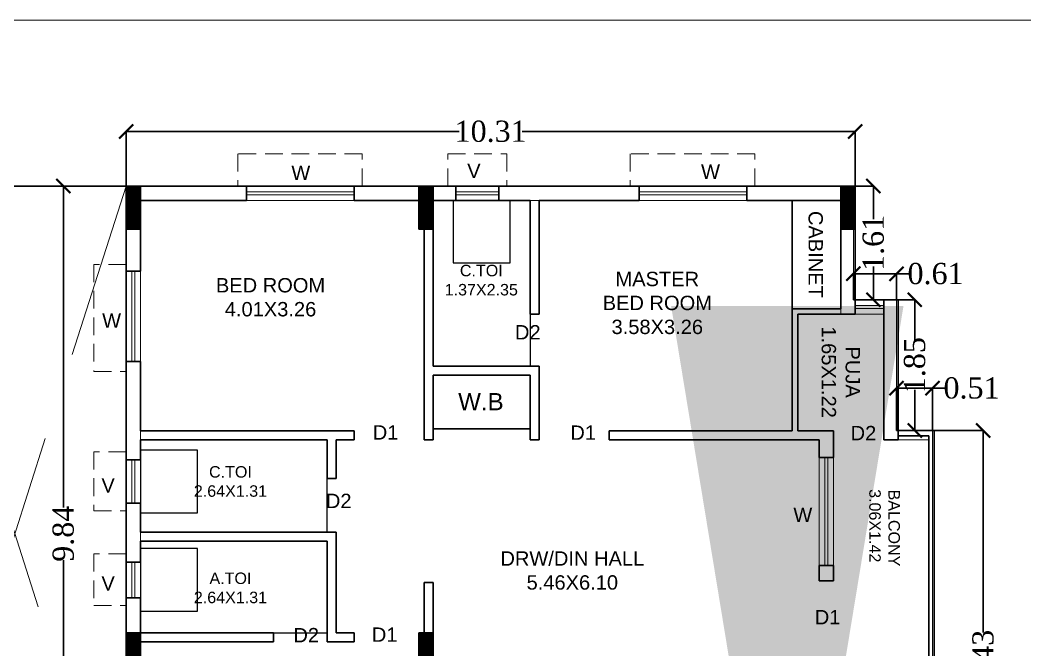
# Model space of a CAD drawing. Header units: metres. Extents: x 0 to 63445, y 32361 to 32804.
# Drawn here: x 63221.34 to 63235.56, y 32795.57 to 32804.48 of the extents above; entities that cross this region are included whole.
import ezdxf

# ---------------------------------------------------------------- set-up
doc = ezdxf.new("R2010")
doc.units = ezdxf.units.M
doc.header["$MEASUREMENT"] = 0
doc.header["$PDMODE"] = 34
doc.header["$PDSIZE"] = -10
for name, pattern in [('CONTINULUS', [0]), ('DASHED', [0.75, 0.5, -0.25]), ('DASHED2', [0.375, 0.25, -0.125])]:
    doc.linetypes.add(name, pattern=pattern)
doc.layers.get('0').update_dxf_attribs({"lineweight": 25})
doc.layers.add('BLK_1_FLR_0_BATH', color=3, linetype='Continuous', plot=False)
doc.layers.add('BLK_1_FLR_0_WATER_CLOSET', color=2, linetype='Continuous', plot=False)
for name, color, linetype, lineweight in [('BLK_1_FLR_0_BLT_UP_AREA', 14, 'DASHED', 9), ('BLK_1_FLR_0_BLT_UP_AREA_DEDUCT', 41, 'DASHED', 9), ('BLK_1_FLR_0_UNITFA', 7, 'Continuous', 0), ('COLUMN', 1, 'Continuous', 30), ('DIM', 56, 'Continuous', 20), ('ELEVATION', 142, 'Continuous', 9), ('hatch', 251, 'Continuous', 20), ('TEXT-2', 65, 'Continuous', 18), ('wall', 7, 'Continuous', 30), ('window', 154, 'Continuous', 9)]:
    doc.layers.add(name, color=color, linetype=linetype, lineweight=lineweight)
doc.layers.add('text', color=65, linetype='Continuous')
doc.styles.add('AutoDCRFont', font='arial.ttf')
doc.styles.add('small int', font='arial.ttf', dxfattribs={"height": 18})
doc.styles.get("Standard").update_dxf_attribs({"font": 'arial.ttf', "height": 0.4})
doc.styles.add('TNR', font='times.ttf', dxfattribs={"height": 0.5})
doc.dimstyles.new('ARCHANA', dxfattribs={"dimscale": 0, "dimtxt": 0.5, "dimasz": 0.5, "dimexe": 0, "dimexo": 0, "dimgap": 0, "dimtad": 0, "dimzin": 0, "dimdsep": 46, "dimtxsty": 'TNR', "dimblk": 'ARCHTICK', "dimcen": 0.09, "dimclrd": 36, "dimclre": 36, "dimclrt": 7, "dimadec": 0, "dimazin": 0, "dimtfac": 1, "dimtofl": 0, "dimtmove": 0, "dimatfit": 3, "dimldrblk": 'ARCHTICK', "dimfxl": 1, "dimfrac": 2, "dimtolj": 1, "dimtzin": 0, "dimlwd": -1, "dimlwe": -1, "dimarcsym": 0})
doc.dimstyles.new('STD', dxfattribs={"dimtxt": 10, "dimasz": 10, "dimexe": 0, "dimexo": 0, "dimgap": 0.09, "dimtad": 0, "dimdec": 0, "dimzin": 0, "dimdsep": 46, "dimlunit": 4, "dimtxsty": 'small int', "dimcen": 0.09, "dimclrd": 75, "dimclre": 75, "dimadec": 0, "dimazin": 0, "dimtfac": 1, "dimtdec": 0, "dimtofl": 0, "dimtmove": 0, "dimatfit": 3, "dimfxl": 1, "dimtolj": 1, "dimtzin": 0, "dimarcsym": 0})

# ---------------------------------------------------------------- blocks, each defined once
blk = doc.blocks.new('A$C7D115503')
at = {"layer": 'COLUMN', "ltscale": 3}
h = blk.add_hatch(dxfattribs=at)
h.set_pattern_fill('ANSI31', color=256, style=0)
h.paths.add_polyline_path([(-14.36, -11.59), (-6.36, -11.59), (-6.36, 12.41), (-14.36, 12.41)])
at = {"layer": 'COLUMN', "ltscale": 0.05}
for p, q in [((-14.36, 12.41), (-6.36, 12.41)), ((-14.36, 12.41), (-14.36, -11.59)), ((-6.36, 12.41), (-6.36, -11.59)), ((-6.36, -11.59), (-14.36, -11.59))]:
    blk.add_line(p, q, dxfattribs=at)
blk = doc.blocks.new('_ArchTick')
at = {"color": 0, "linetype": 'ByBlock', "const_width": 0.15}
blk.add_lwpolyline([(-0.5, -0.5), (0.5, 0.5)], dxfattribs=at)
blk = doc.blocks.new('*D212')
at = {"layer": 'Defpoints', "color": 0, "ltscale": 0.5, "transparency": 16777216}
for p in [(63221.955, 32802.129), (63222.843, 32802.129), (63222.843, 32792.29)]:
    blk.add_point(p, dxfattribs=at)
at = {"layer": 'wall', "color": 36, "ltscale": 0.5, "transparency": 16777216}
for p, q in [((63222.843, 32802.129), (63221.955, 32802.129)), ((63221.955, 32802.129), (63221.955, 32797.581)), ((63221.955, 32792.29), (63221.955, 32796.838)), ((63222.843, 32792.29), (63221.955, 32792.29))]:
    blk.add_line(p, q, dxfattribs=at)
at = {"layer": 'wall', "color": 36, "ltscale": 0.5, "transparency": 16777216, "xscale": 0.2, "yscale": 0.2, "zscale": 0.2}
for p, rotation in [((63221.955, 32802.129), 90), ((63221.955, 32792.29), 270)]:
    blk.add_blockref('_ArchTick', p, dxfattribs=dict(at, rotation=rotation))
at = {"layer": 'wall', "color": 7, "ltscale": 0.5, "transparency": 16777216, "insert": (63221.955, 32797.21), "char_height": 0.5, "attachment_point": 5, "rotation": 90, "style": 'TNR'}
blk.add_mtext('\\A1;{\\H0.6x;9.84}', dxfattribs=at)
blk = doc.blocks.new('*D213')
at = {"layer": 'Defpoints', "color": 0, "ltscale": 0.5, "transparency": 16777216}
for p in [(63233.157, 32802.901), (63222.843, 32802.129), (63233.157, 32802.129)]:
    blk.add_point(p, dxfattribs=at)
at = {"layer": 'wall', "color": 36, "ltscale": 0.5, "transparency": 16777216}
for p, q in [((63222.843, 32802.129), (63222.843, 32802.901)), ((63222.843, 32802.901), (63227.554, 32802.901)), ((63233.157, 32802.901), (63228.445, 32802.901)), ((63233.157, 32802.129), (63233.157, 32802.901))]:
    blk.add_line(p, q, dxfattribs=at)
at = {"layer": 'wall', "color": 36, "ltscale": 0.5, "transparency": 16777216, "xscale": 0.2, "yscale": 0.2, "zscale": 0.2, "rotation": 180}
blk.add_blockref('_ArchTick', (63222.843, 32802.901), dxfattribs=at)
at = {"layer": 'wall', "color": 36, "ltscale": 0.5, "transparency": 16777216, "xscale": 0.2, "yscale": 0.2, "zscale": 0.2}
blk.add_blockref('_ArchTick', (63233.157, 32802.901), dxfattribs=at)
at = {"layer": 'wall', "color": 7, "ltscale": 0.5, "transparency": 16777216, "insert": (63228, 32802.901), "char_height": 0.5, "attachment_point": 5, "style": 'TNR'}
blk.add_mtext('\\A1;{\\H0.6x;10.31}', dxfattribs=at)
blk = doc.blocks.new('*D176')
at = {"layer": 'Defpoints', "color": 0, "ltscale": 0.5, "transparency": 16777216}
for p in [(63234.251, 32798.67), (63234.967, 32798.67), (63234.251, 32792.239)]:
    blk.add_point(p, dxfattribs=at)
at = {"layer": 'wall', "color": 36, "ltscale": 0.5, "transparency": 16777216}
for p, q in [((63234.251, 32798.67), (63234.967, 32798.67)), ((63234.967, 32798.67), (63234.967, 32795.814)), ((63234.967, 32792.239), (63234.967, 32795.095)), ((63234.251, 32792.239), (63234.967, 32792.239))]:
    blk.add_line(p, q, dxfattribs=at)
at = {"layer": 'wall', "color": 36, "ltscale": 0.5, "transparency": 16777216, "xscale": 0.2, "yscale": 0.2, "zscale": 0.2}
for p, rotation in [((63234.967, 32798.67), 90), ((63234.967, 32792.239), 270)]:
    blk.add_blockref('_ArchTick', p, dxfattribs=dict(at, rotation=rotation))
at = {"layer": 'wall', "color": 7, "ltscale": 0.5, "transparency": 16777216, "insert": (63234.967, 32795.455), "char_height": 0.5, "attachment_point": 5, "rotation": 90, "style": 'TNR'}
blk.add_mtext('\\A1;{\\H0.6x;6.43}', dxfattribs=at)
blk = doc.blocks.new('*D177')
at = {"layer": 'Defpoints', "color": 0, "ltscale": 0.5, "transparency": 16777216}
for p in [(63234.251, 32799.27), (63233.741, 32798.67), (63234.251, 32798.67)]:
    blk.add_point(p, dxfattribs=at)
at = {"layer": 'wall', "color": 36, "ltscale": 0.5, "transparency": 16777216}
for p, q in [((63233.741, 32798.67), (63233.741, 32799.27)), ((63233.741, 32799.27), (63234.251, 32799.27)), ((63234.251, 32798.67), (63234.251, 32799.27)), ((63234.251, 32799.27), (63234.451, 32799.27))]:
    blk.add_line(p, q, dxfattribs=at)
at = {"layer": 'wall', "color": 36, "ltscale": 0.5, "transparency": 16777216, "xscale": 0.2, "yscale": 0.2, "zscale": 0.2, "rotation": 180}
blk.add_blockref('_ArchTick', (63233.741, 32799.27), dxfattribs=at)
at = {"layer": 'wall', "color": 36, "ltscale": 0.5, "transparency": 16777216, "xscale": 0.2, "yscale": 0.2, "zscale": 0.2}
blk.add_blockref('_ArchTick', (63234.251, 32799.27), dxfattribs=at)
at = {"layer": 'wall', "color": 7, "ltscale": 0.5, "transparency": 16777216, "insert": (63234.803, 32799.27), "char_height": 0.5, "attachment_point": 5, "style": 'TNR'}
blk.add_mtext('\\A1;{\\H0.6x;0.51}', dxfattribs=at)
blk = doc.blocks.new('*D178')
at = {"layer": 'Defpoints', "color": 0, "ltscale": 0.5, "transparency": 16777216}
for p in [(63233.741, 32800.52), (63234, 32800.52), (63233.741, 32798.67)]:
    blk.add_point(p, dxfattribs=at)
at = {"layer": 'wall', "color": 36, "ltscale": 0.5, "transparency": 16777216}
for p, q in [((63233.741, 32800.52), (63234, 32800.52)), ((63234, 32800.52), (63234, 32799.942)), ((63234, 32798.67), (63234, 32799.248)), ((63233.741, 32798.67), (63234, 32798.67))]:
    blk.add_line(p, q, dxfattribs=at)
at = {"layer": 'wall', "color": 36, "ltscale": 0.5, "transparency": 16777216, "xscale": 0.2, "yscale": 0.2, "zscale": 0.2}
for p, rotation in [((63234, 32800.52), 90), ((63234, 32798.67), 270)]:
    blk.add_blockref('_ArchTick', p, dxfattribs=dict(at, rotation=rotation))
at = {"layer": 'wall', "color": 7, "ltscale": 0.5, "transparency": 16777216, "insert": (63234, 32799.595), "char_height": 0.5, "attachment_point": 5, "rotation": 90, "style": 'TNR'}
blk.add_mtext('\\A1;{\\H0.6x;1.85}', dxfattribs=at)
blk = doc.blocks.new('*D179')
at = {"layer": 'Defpoints', "color": 0, "ltscale": 0.5, "transparency": 16777216}
for p in [(63233.131, 32800.888), (63233.131, 32800.52), (63233.741, 32800.52)]:
    blk.add_point(p, dxfattribs=at)
at = {"layer": 'wall', "color": 36, "ltscale": 0.5, "transparency": 16777216}
for p, q in [((63233.131, 32800.52), (63233.131, 32800.888)), ((63233.131, 32800.888), (63233.741, 32800.888)), ((63233.741, 32800.52), (63233.741, 32800.888)), ((63233.741, 32800.888), (63233.941, 32800.888))]:
    blk.add_line(p, q, dxfattribs=at)
at = {"layer": 'wall', "color": 36, "ltscale": 0.5, "transparency": 16777216, "xscale": 0.2, "yscale": 0.2, "zscale": 0.2, "rotation": 180}
blk.add_blockref('_ArchTick', (63233.131, 32800.888), dxfattribs=at)
at = {"layer": 'wall', "color": 36, "ltscale": 0.5, "transparency": 16777216, "xscale": 0.2, "yscale": 0.2, "zscale": 0.2}
blk.add_blockref('_ArchTick', (63233.741, 32800.888), dxfattribs=at)
at = {"layer": 'wall', "color": 7, "ltscale": 0.5, "transparency": 16777216, "insert": (63234.294, 32800.888), "char_height": 0.5, "attachment_point": 5, "style": 'TNR'}
blk.add_mtext('\\A1;{\\H0.6x;0.61}', dxfattribs=at)
blk = doc.blocks.new('*D180')
at = {"layer": 'Defpoints', "color": 0, "ltscale": 0.5, "transparency": 16777216}
for p in [(63233.131, 32802.129), (63233.415, 32802.129), (63233.131, 32800.52)]:
    blk.add_point(p, dxfattribs=at)
at = {"layer": 'wall', "color": 36, "ltscale": 0.5, "transparency": 16777216}
for p, q in [((63233.131, 32802.129), (63233.415, 32802.129)), ((63233.415, 32802.129), (63233.415, 32801.659)), ((63233.415, 32800.52), (63233.415, 32800.99)), ((63233.131, 32800.52), (63233.415, 32800.52))]:
    blk.add_line(p, q, dxfattribs=at)
at = {"layer": 'wall', "color": 36, "ltscale": 0.5, "transparency": 16777216, "xscale": 0.2, "yscale": 0.2, "zscale": 0.2}
for p, rotation in [((63233.415, 32802.129), 90), ((63233.415, 32800.52), 270)]:
    blk.add_blockref('_ArchTick', p, dxfattribs=dict(at, rotation=rotation))
at = {"layer": 'wall', "color": 7, "ltscale": 0.5, "transparency": 16777216, "insert": (63233.415, 32801.324), "char_height": 0.5, "attachment_point": 5, "rotation": 90, "style": 'TNR'}
blk.add_mtext('\\A1;{\\H0.6x;1.61}', dxfattribs=at)
blk = doc.blocks.new('*D905')
at = {"layer": 'Defpoints', "color": 0, "ltscale": 3, "transparency": 16777216}
for p in [(0.832, 32800.914), (63266.308, 32800.914), (0, 32788.163)]:
    blk.add_point(p, dxfattribs=at)
at = {"layer": 'DIM', "ltscale": 3, "transparency": 16777216}
for p, q in [((5.832, 32800.914), (0.832, 32800.914)), ((0.832, 32800.914), (0.832, 32794.933)), ((0.832, 32788.163), (0.832, 32794.144)), ((0, 32788.163), (0.832, 32788.163))]:
    blk.add_line(p, q, dxfattribs=at)
at = {"layer": 'DIM', "ltscale": 3, "transparency": 16777216, "xscale": 0.05, "yscale": 0.05, "zscale": 0.05}
for p, rotation in [((0.832, 32800.914), 90), ((0.832, 32788.163), 270)]:
    blk.add_blockref('_ArchTick', p, dxfattribs=dict(at, rotation=rotation))
at = {"layer": 'DIM', "color": 7, "ltscale": 3, "transparency": 16777216, "insert": (0.832, 32794.538), "char_height": 0.4, "attachment_point": 5, "rotation": 90}
blk.add_mtext('\\A1;{\\H0.6x;12.75}', dxfattribs=at)

msp = doc.modelspace()

# ---------------------------------------------------------------- linework, layer by layer
at = {"layer": 'BLK_1_FLR_0_BATH', "color": 3}
for points in [[(63227.1877, 32801.9256), (63228.5593, 32801.9256), (63228.5593, 32799.5802), (63227.1877, 32799.5802)], [(63225.6891, 32798.5387), (63223.0458, 32798.5387), (63223.0458, 32797.2306), (63225.6891, 32797.2306)], [(63225.6891, 32797.1036), (63223.0458, 32797.1036), (63223.0458, 32795.8082), (63225.6891, 32795.8082)]]:
    msp.add_lwpolyline(points, close=True, dxfattribs=at)
at = {"layer": 'BLK_1_FLR_0_BLT_UP_AREA', "color": 14, "linetype": 'CONTINULUS', "ltscale": 0.05}
msp.add_lwpolyline([(63184.3347, 32779.9114), (63233.1315, 32779.9114), (63233.1315, 32781.5203), (63233.7411, 32781.5203), (63233.7411, 32783.3703), (63234.2507, 32783.3703), (63234.2507, 32789.8009), (63233.1315, 32789.8009), (63233.1315, 32792.2394), (63234.2507, 32792.2394), (63234.2507, 32798.67), (63233.7411, 32798.67), (63233.7411, 32800.52), (63233.1315, 32800.52), (63233.1315, 32802.1289), (63170.8719, 32802.1289)], dxfattribs=at)
at = {"layer": 'BLK_1_FLR_0_BLT_UP_AREA_DEDUCT', "color": 14, "linetype": 'Continuous'}
msp.add_lwpolyline([(63222.8426, 32792.087), (63219.694, 32792.087), (63219.694, 32802.1289), (63222.8426, 32802.1289)], close=True, dxfattribs=at)
at = {"layer": 'BLK_1_FLR_0_UNITFA', "color": 3, "ltscale": 0.5}
msp.add_lwpolyline([(63234.1999, 32792.3156), (63233.1569, 32792.3156), (63233.1569, 32792.4426), (63227.0607, 32792.4426), (63227.0607, 32792.2902), (63223.0458, 32792.2902), (63223.0458, 32801.9256), (63232.9537, 32801.9256), (63232.9537, 32800.3168), (63233.5642, 32800.3168), (63233.5633, 32798.5387), (63234.1999, 32798.5387), (63234.1999, 32792.3156)], close=True, dxfattribs=at)
at = {"layer": 'BLK_1_FLR_0_WATER_CLOSET', "color": 3}
for points in [[(63228.2779, 32801.9256), (63227.4692, 32801.9256), (63227.4692, 32801.0407), (63228.2779, 32801.0407)], [(63223.8545, 32798.3915), (63223.0458, 32798.3915), (63223.0458, 32797.5066), (63223.8545, 32797.5066)], [(63223.8545, 32796.9992), (63223.0458, 32796.9992), (63223.0458, 32796.1142), (63223.8545, 32796.1142)]]:
    msp.add_lwpolyline(points, close=True, dxfattribs=at)
at = {"layer": 'ELEVATION', "ltscale": 20}
msp.add_lwpolyline([(63164.5545, 32720.575), (63295.8612, 32720.575), (63295.8612, 32804.4763), (63164.5545, 32804.4763)], close=True, dxfattribs=at)
at = {"layer": 'hatch', "linetype": 'DASHED2', "ltscale": 10}
for p, q in [((63222.8426, 32802.1289), (63219.694, 32792.2902)), ((63219.694, 32802.1278), (63222.8426, 32792.2902))]:
    msp.add_line(p, q, dxfattribs=at)
at = {"layer": 'wall'}
for p, q in [((63222.8426, 32802.1289), (63219.694, 32802.1289)), ((63232.2678, 32800.393), (63232.2678, 32801.9256)), ((63232.2678, 32800.393), (63232.2678, 32798.6657)), ((63232.344, 32800.3168), (63232.344, 32798.6657)), ((63227.1877, 32798.6944), (63228.5593, 32798.6944)), ((63225.6891, 32798.5387), (63225.6891, 32797.9926)), ((63225.8161, 32798.5387), (63225.8161, 32797.9926)), ((63227.1877, 32798.5387), (63227.0607, 32798.5387)), ((63228.6863, 32798.5387), (63228.5593, 32798.5387)), ((63225.8161, 32797.2306), (63225.8161, 32795.8082)), ((63225.6891, 32797.1036), (63225.6891, 32795.6812)), ((63224.927, 32795.8082), (63223.0458, 32795.8082)), ((63224.927, 32795.8082), (63224.927, 32795.6812)), ((63225.8161, 32795.8082), (63226.0701, 32795.8082)), ((63226.0701, 32795.8082), (63226.0701, 32795.6812)), ((63224.927, 32795.6812), (63223.0458, 32795.6812)), ((63226.0701, 32795.6812), (63225.6891, 32795.6812))]:
    msp.add_line(p, q, dxfattribs=at)
at = {"layer": 'wall', "ltscale": 0.05}
for p, q in [((63222.8426, 32800.9259), (63222.8426, 32802.1289)), ((63224.546, 32802.1289), (63223.0458, 32802.1289)), ((63226.9845, 32802.1289), (63226.0701, 32802.1289)), ((63227.5082, 32802.1289), (63226.9845, 32802.1289)), ((63230.0994, 32802.1289), (63228.1178, 32802.1289)), ((63233.1569, 32802.1289), (63231.6235, 32802.1289)), ((63233.1569, 32800.52), (63233.1569, 32802.1289)), ((63233.1569, 32802.1289), (63233.1569, 32800.52)), ((63224.546, 32801.9256), (63223.0458, 32801.9256)), ((63223.0458, 32800.9259), (63223.0458, 32801.9256)), ((63226.0701, 32801.9256), (63226.0701, 32801.9383)), ((63226.9845, 32801.9256), (63226.0701, 32801.9256)), ((63227.0607, 32798.5387), (63227.0607, 32801.9383)), ((63227.5082, 32801.9256), (63227.1877, 32801.9256)), ((63227.5082, 32801.9256), (63227.3713, 32801.9256)), ((63228.5593, 32801.9256), (63228.116, 32801.9256)), ((63228.5593, 32801.9256), (63228.1178, 32801.9256)), ((63228.5593, 32800.3168), (63228.5593, 32801.9256)), ((63230.0994, 32801.9256), (63228.6863, 32801.9256)), ((63228.6863, 32800.3168), (63228.6863, 32801.9256)), ((63232.9537, 32801.9256), (63231.6235, 32801.9256)), ((63232.9537, 32800.393), (63232.9537, 32801.9256)), ((63227.1877, 32799.5802), (63227.1877, 32801.5319)), ((63233.1569, 32800.52), (63233.7665, 32800.52)), ((63233.5633, 32798.5387), (63233.5633, 32800.52)), ((63233.7665, 32798.5387), (63233.7665, 32800.52)), ((63228.5593, 32800.3168), (63228.6863, 32800.3168)), ((63232.2678, 32800.393), (63232.9537, 32800.393)), ((63232.344, 32800.3168), (63233.1569, 32800.3168)), ((63222.8426, 32798.2539), (63222.8426, 32799.6473)), ((63223.0458, 32798.6657), (63223.0458, 32799.6473)), ((63227.1877, 32799.5802), (63228.6863, 32799.5802)), ((63228.6863, 32798.6657), (63228.6863, 32799.5802)), ((63227.1877, 32798.5387), (63227.1877, 32799.4532)), ((63227.1877, 32799.4532), (63228.5593, 32799.4532)), ((63228.5593, 32798.5387), (63228.5593, 32799.4532)), ((63223.0458, 32798.6657), (63225.9939, 32798.6657)), ((63225.8669, 32798.6657), (63226.0701, 32798.6657)), ((63226.0701, 32798.5387), (63226.0701, 32798.6657)), ((63228.6863, 32798.5387), (63228.6863, 32798.6657)), ((63228.6863, 32798.6657), (63228.6863, 32798.6657)), ((63229.677, 32798.5387), (63229.677, 32798.6657)), ((63229.677, 32798.6657), (63232.2678, 32798.6657)), ((63232.344, 32798.6657), (63232.8521, 32798.6657)), ((63232.8521, 32798.6657), (63232.8521, 32798.287)), ((63234.2761, 32798.67), (63233.7665, 32798.67)), ((63234.1999, 32798.5938), (63233.7665, 32798.5938)), ((63234.1999, 32795.478), (63234.1999, 32798.5938)), ((63234.2761, 32795.478), (63234.2761, 32798.67)), ((63223.0458, 32798.2539), (63223.0458, 32798.5387)), ((63223.0458, 32798.5387), (63225.6891, 32798.5387)), ((63225.8161, 32798.5387), (63226.0701, 32798.5387)), ((63229.677, 32798.5387), (63232.6489, 32798.5387)), ((63232.6489, 32798.287), (63232.6489, 32798.5387)), ((63232.8521, 32798.287), (63232.8521, 32798.5387)), ((63233.5633, 32798.5387), (63233.7665, 32798.5387)), ((63225.6891, 32797.9926), (63225.8161, 32797.9926)), ((63222.8426, 32796.8092), (63222.8426, 32797.6442)), ((63223.0458, 32797.2306), (63223.0458, 32797.6442)), ((63223.0458, 32797.2306), (63225.8161, 32797.2306)), ((63223.0458, 32796.8092), (63223.0458, 32797.1036)), ((63223.0458, 32797.1036), (63225.6891, 32797.1036)), ((63232.6489, 32796.5448), (63232.6489, 32796.7629)), ((63232.8521, 32796.5448), (63232.8521, 32796.7629)), ((63232.8521, 32796.7629), (63232.8521, 32796.5448)), ((63227.0607, 32795.6304), (63227.0607, 32796.5184)), ((63227.0607, 32796.5184), (63227.0607, 32796.5184)), ((63227.0607, 32796.5184), (63227.1877, 32796.5184)), ((63227.0607, 32796.5184), (63227.1877, 32796.5184)), ((63227.1877, 32795.6304), (63227.1877, 32796.5184)), ((63232.6489, 32796.5448), (63232.8521, 32796.5448)), ((63222.8426, 32794.6241), (63222.8426, 32796.3042)), ((63223.0458, 32795.8082), (63223.0458, 32796.3042)), ((63223.0458, 32794.6241), (63223.0458, 32795.6812)), ((63226.9845, 32795.6304), (63227.0607, 32795.6304))]:
    msp.add_line(p, q, dxfattribs=at)
at = {"layer": 'wall', "ltscale": 3}
for p, q in [((63224.546, 32802.1289), (63224.546, 32801.9256)), ((63226.0701, 32802.1289), (63226.0701, 32801.9256)), ((63227.5082, 32801.9256), (63227.5082, 32802.1289)), ((63228.1178, 32801.9256), (63228.1178, 32802.1289)), ((63230.0994, 32802.1289), (63230.0994, 32801.9256)), ((63231.6235, 32802.1289), (63231.6235, 32801.9256)), ((63223.0458, 32800.9259), (63222.8426, 32800.9259)), ((63223.0458, 32799.6473), (63222.8426, 32799.6473)), ((63232.8521, 32798.287), (63232.6489, 32798.287)), ((63223.0458, 32798.2539), (63222.8426, 32798.2539)), ((63223.0458, 32797.6442), (63222.8426, 32797.6442)), ((63223.0458, 32796.8092), (63222.8426, 32796.8092)), ((63232.8521, 32796.7629), (63232.6489, 32796.7629)), ((63223.0458, 32796.3042), (63222.8426, 32796.3042))]:
    msp.add_line(p, q, dxfattribs=at)
at = {"layer": 'wall', "ltscale": 0.1}
for p, q in [((63228.1178, 32801.9256), (63228.1756, 32801.9256)), ((63223.0458, 32797.6442), (63223.0458, 32797.5865)), ((63223.0458, 32796.3042), (63223.0458, 32795.8082))]:
    msp.add_line(p, q, dxfattribs=at)
at = {"layer": 'wall', "ltscale": 0.5}
msp.add_line((63233.1569, 32800.52), (63233.1569, 32800.3168), dxfattribs=at)
msp.add_lwpolyline([(63203.7499, 32802.1278), (63219.694, 32802.1289), (63219.694, 32792.2902), (63222.8426, 32792.2902), (63222.8426, 32802.1289), (63233.1569, 32802.1289), (63233.1569, 32800.52), (63233.7665, 32800.52), (63233.7665, 32798.67), (63234.2761, 32798.67), (63234.2761, 32792.2394), (63233.1569, 32792.2394), (63233.1569, 32789.8009), (63234.2761, 32789.8009), (63234.2761, 32783.3703), (63233.7665, 32783.3703), (63233.7665, 32781.5203), (63233.1569, 32781.5203), (63233.1569, 32779.9114), (63222.8426, 32779.9114), (63222.8426, 32789.7501), (63219.694, 32789.7501), (63219.694, 32779.9114), (63203.7499, 32779.9125)], dxfattribs=at)
at = {"layer": 'wall'}
msp.add_arc((63233.1315, 32801.9775), 0.0254, 0, 90, dxfattribs=at)
at = {"layer": 'window'}
for p, q in [((63224.546, 32802.1289), (63226.0692, 32802.1289)), ((63227.5091, 32802.1289), (63227.5082, 32802.1289)), ((63227.5091, 32802.1289), (63228.1178, 32802.1289)), ((63230.0994, 32802.1289), (63231.6226, 32802.1289)), ((63224.546, 32802.0489), (63226.0692, 32802.0489)), ((63224.546, 32802.0056), (63226.0692, 32802.0056)), ((63227.5091, 32802.049), (63227.5082, 32802.049)), ((63227.5091, 32802.0057), (63227.5082, 32802.0057)), ((63228.1178, 32802.049), (63227.5091, 32802.0489)), ((63228.1178, 32802.0057), (63227.5091, 32802.0056)), ((63230.0994, 32802.0489), (63231.6226, 32802.0489)), ((63230.0994, 32802.0056), (63231.6226, 32802.0056)), ((63224.546, 32801.9256), (63226.0692, 32801.9256)), ((63227.5091, 32801.9256), (63227.5082, 32801.9256)), ((63228.1178, 32801.9257), (63227.5091, 32801.9256)), ((63228.1169, 32801.9256), (63228.116, 32801.9256)), ((63230.0994, 32801.9256), (63231.6226, 32801.9256)), ((63222.8426, 32799.6473), (63222.8426, 32800.925)), ((63222.9225, 32799.6473), (63222.9225, 32800.925)), ((63222.9658, 32799.6473), (63222.9658, 32800.925)), ((63223.0458, 32799.6473), (63223.0458, 32800.925)), ((63233.5642, 32800.52), (63233.1569, 32800.52)), ((63233.5642, 32800.44), (63233.1569, 32800.44)), ((63233.5642, 32800.3967), (63233.1569, 32800.3967)), ((63233.5642, 32800.3168), (63233.1569, 32800.3168)), ((63232.6489, 32796.7629), (63232.6489, 32798.286)), ((63232.7288, 32796.7629), (63232.7288, 32798.286)), ((63232.7721, 32796.7629), (63232.7721, 32798.286)), ((63232.8521, 32796.7629), (63232.8521, 32798.286)), ((63222.8426, 32797.6442), (63222.8426, 32798.2539)), ((63222.8426, 32798.2529), (63222.8426, 32798.2539)), ((63222.9225, 32797.6442), (63222.9225, 32798.2539)), ((63222.9225, 32798.2529), (63222.9225, 32798.2539)), ((63222.9658, 32797.6442), (63222.9658, 32798.2539)), ((63222.9658, 32798.2529), (63222.9658, 32798.2539)), ((63223.0458, 32798.2529), (63223.0458, 32798.2539)), ((63223.0458, 32797.6442), (63223.0458, 32798.2539)), ((63222.8426, 32796.8083), (63222.8426, 32796.8092)), ((63222.8426, 32796.3042), (63222.8426, 32796.8092)), ((63222.9225, 32796.3042), (63222.9225, 32796.8092)), ((63222.9225, 32796.8083), (63222.9225, 32796.8092)), ((63222.9658, 32796.3042), (63222.9658, 32796.8092)), ((63222.9658, 32796.8083), (63222.9658, 32796.8092)), ((63223.0458, 32796.8083), (63223.0458, 32796.8092)), ((63223.0458, 32796.3042), (63223.0458, 32796.8092))]:
    msp.add_line(p, q, dxfattribs=at)
at = {"layer": 'window', "color": 8, "linetype": 'DASHED2'}
for points in [[(63226.1843, 32802.1289), (63226.1843, 32802.5861), (63224.4222, 32802.5861), (63224.4222, 32802.1289)], [(63227.3931, 32802.1289), (63227.3931, 32802.5861), (63228.227, 32802.5861), (63228.227, 32802.1289)], [(63231.7377, 32802.1289), (63231.7377, 32802.5861), (63229.9756, 32802.5861), (63229.9756, 32802.1289)], [(63222.8426, 32801.0196), (63222.3854, 32801.0196), (63222.3854, 32799.5029), (63222.8426, 32799.5029)], [(63222.8426, 32798.369), (63222.3854, 32798.369), (63222.3854, 32797.535), (63222.8426, 32797.535)], [(63222.8426, 32796.9243), (63222.3854, 32796.9243), (63222.3854, 32796.195), (63222.8426, 32796.195)]]:
    msp.add_lwpolyline(points, dxfattribs=at)

# ---------------------------------------------------------------- block references
at = {"layer": 'COLUMN', "ltscale": 0.05, "xscale": 0.025400733691282, "yscale": 0.025400733691282, "zscale": 0.025400733691282, "rotation": 180}
for p in [(63222.6809, 32801.8346), (63226.8229, 32801.8346), (63232.792, 32801.8346), (63222.6809, 32795.5139), (63226.8229, 32795.5139)]:
    msp.add_blockref('A$C7D115503', p, dxfattribs=at)

# ---------------------------------------------------------------- texts
at = {"layer": 'text', "rotation": 270}
for s, insert, char_height, width, attachment_point in [('\\pxqc;CABINET', (63232.4939, 32798.2148), 0.203206, 5.893319, 9), ('\\pxqc;PUJA\\P1.65X1.22', (63233.225, 32802.3394), 0.20321, 5.68602, 1), ('\\pxqc; BALCONY\\P3.06X1.42', (63233.7898, 32795.0879), 0.162565, 4.470808, 3)]:
    msp.add_mtext(s, dxfattribs=dict(at, insert=insert, char_height=char_height, width=width, attachment_point=attachment_point))
at = {"layer": 'text'}
for s, insert, char_height, width, attachment_point in [('\\pxqc;C.TOI\\P1.37X2.35', (63230.1006, 32801.0147), 0.162565, 4.465728, 3), ('\\pxqc;BED ROOM\\P4.01X3.26', (63227.6802, 32800.827), 0.203206, 5.588511, 3), ('\\pxqc;MASTER \\PBED ROOM\\P3.58X3.26', (63233.1517, 32800.9156), 0.203206, 5.588511, 3), ('\\pxqc,t17;D2', (63231.4592, 32799.9585), 0.203206, 5.867919, 9), ('\\pxqc;W.B', (63231.2308, 32799.2008), 0.24385, 6.736694, 3), ('\\pxqc;D1', (63229.4478, 32798.5418), 0.20321, 5.867919, 9), ('\\pxqc;D1', (63232.2426, 32798.5387), 0.20321, 5.867919, 9), ('\\pxqc,t17;D2', (63236.2078, 32798.5322), 0.203206, 5.867919, 9), ('\\pxqc;C.TOI\\P2.64X1.31', (63226.5519, 32798.1666), 0.162565, 4.465728, 3), ('\\pxqc,t17;D2', (63228.7842, 32797.5729), 0.203206, 5.867919, 9), ('\\pxqc;DRW/DIN HALL\\P5.46X6.10', (63231.9497, 32796.9614), 0.203206, 5.588511, 3), ('\\pxqc;A.TOI\\P2.64X1.31', (63226.5519, 32796.6615), 0.162565, 4.465728, 3), ('\\pxqc;D1', (63235.7009, 32795.9284), 0.20321, 5.867919, 9), ('\\pxqc,t17;D2', (63228.3248, 32795.6735), 0.203206, 5.867919, 9), ('\\pxqc;D1', (63229.4345, 32795.6812), 0.20321, 5.867919, 9)]:
    msp.add_mtext(s, dxfattribs=dict(at, insert=insert, char_height=char_height, width=width, attachment_point=attachment_point))
at = {"layer": 'TEXT-2', "char_height": 0.2032, "width": 0.183842, "attachment_point": 1, "style": 'AutoDCRFont'}
for s, insert in [('W', (63225.1805, 32802.4186)), ('V', (63227.6686, 32802.4437)), ('W', (63230.9769, 32802.4338)), ('W', (63222.5037, 32800.3283)), ('V', (63222.4937, 32797.9962)), ('W', (63232.2827, 32797.579)), ('V', (63222.4937, 32796.6086))]:
    msp.add_mtext(s, dxfattribs=dict(at, insert=insert))

# ---------------------------------------------------------------- dimensions: what is measured, and where the dimension line sits
at = {"layer": 'DIM', "ltscale": 3}
dim = msp.add_linear_dim(base=(0.8318, 32800.9139), p1=(0, 32788.1627), p2=(63266.3084, 32800.9139), angle=90, text='{\\H0.6x;<>}', dimstyle='ARCHANA', override={"dimscale": 1, "dimtxt": 0.278, "dimasz": 0.05, "dimtxsty": 'Standard', "dimclrd": 256, "dimclre": 256, "dimfxl": 5, "dimfxlon": 1, "dimarcsym": 1}, dxfattribs=at)
dim.commit()
dim.dimension.update_dxf_attribs({"geometry": '*D905', "text_midpoint": (0.8318, 32794.5383)})
at = {"layer": 'wall', "ltscale": 0.5}
dim = msp.add_linear_dim(base=(63233.1569, 32802.9009), p1=(63222.8426, 32802.1289), p2=(63233.1569, 32802.1289), text='{\\H0.6x;<>}', dimstyle='ARCHANA', override={"dimscale": 1, "dimtxt": 0.3, "dimasz": 0.2, "dimfxl": 6, "dimarcsym": 1}, dxfattribs=at)
dim.commit()
dim.dimension.update_dxf_attribs({"geometry": '*D213', "text_midpoint": (63227.9997, 32802.9009), "dimtype": 160})
for base, p1, p2, angle, picture, middle in [((63221.955, 32802.1289), (63222.8426, 32792.2902), (63222.8426, 32802.1289), 90, '*D212', (63221.955, 32797.2095)), ((63233.4146, 32802.1289), (63233.1315, 32800.52), (63233.1315, 32802.1289), 90, '*D180', (63233.4146, 32801.3244)), ((63233.9999, 32800.52), (63233.7411, 32798.67), (63233.7411, 32800.52), 90, '*D178', (63233.9999, 32799.595)), ((63234.2507, 32799.2699), (63233.7411, 32798.67), (63234.2507, 32798.67), 180, '*D177', (63234.8033, 32799.2699)), ((63234.9666, 32798.67), (63234.2507, 32792.2394), (63234.2507, 32798.67), 90, '*D176', (63234.9666, 32795.4547))]:
    dim = msp.add_linear_dim(base=base, p1=p1, p2=p2, angle=angle, text='{\\H0.6x;<>}', dimstyle='ARCHANA', override={"dimscale": 1, "dimtxt": 0.3, "dimasz": 0.2, "dimfxl": 6, "dimarcsym": 1}, dxfattribs=at)
    dim.commit()
    dim.dimension.update_dxf_attribs({"geometry": picture, "text_midpoint": middle})
dim = msp.add_linear_dim(base=(63233.1315, 32800.8884), p1=(63233.7411, 32800.52), p2=(63233.1315, 32800.52), angle=180, text='{\\H0.6x;<>}', dimstyle='ARCHANA', override={"dimscale": 1, "dimtxt": 0.3, "dimasz": 0.2, "dimfxl": 6, "dimarcsym": 1}, dxfattribs=at)
dim.commit()
dim.dimension.update_dxf_attribs({"geometry": '*D179', "text_midpoint": (63234.2936, 32800.8884), "dimtype": 160})

# ---------------------------------------------------------------- leaders
at = {"layer": 'wall'}
msp.add_leader([(63232.197, 32790.4336), (63232.197, 32791.6224), (63228.934, 32791.6224)], dimstyle='STD', override={"dimgap": 0.09, "dimtad": 0, "dimfxl": 0.18, "dimfxlon": 1, "dimarcsym": 1}, dxfattribs=at)

doc.saveas('drawing.dxf')
